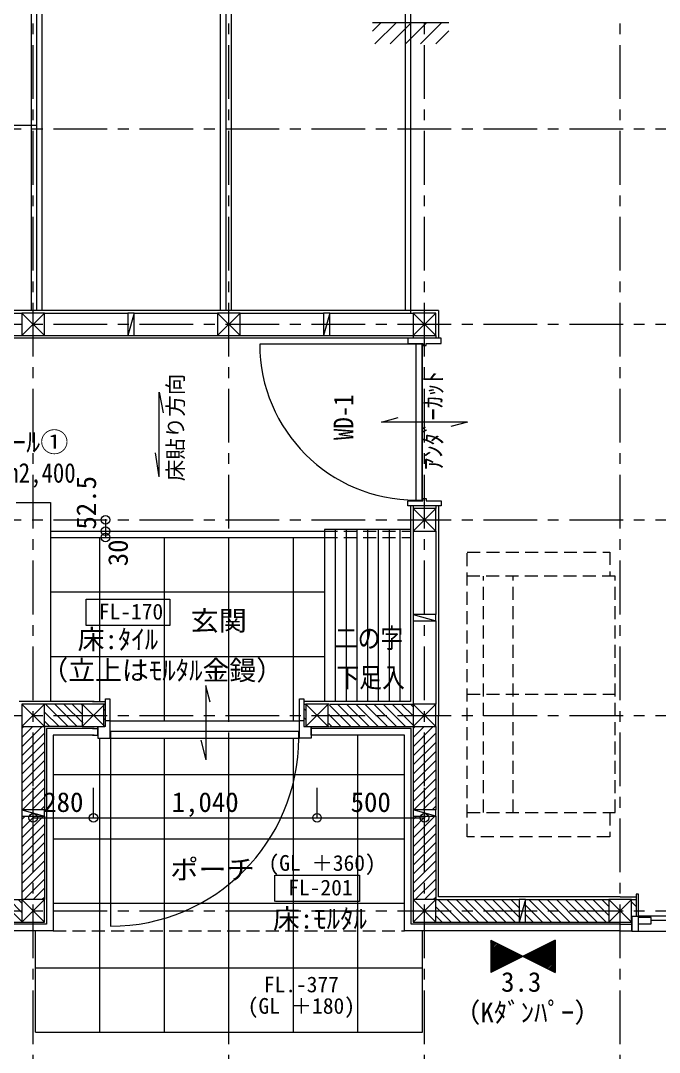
# Model space of a CAD drawing. Units: millimetres at full size, sheet at 1:50. Extents: x -16792 to 54909, y -26252 to 25759.
# Drawn here: x -3395 to -424, y -4390 to 412 of the extents above; entities that cross this region are included whole.
import ezdxf
from ezdxf.enums import TextEntityAlignment as Align

# ---------------------------------------------------------------- set-up
doc = ezdxf.new("R2010")
doc.units = ezdxf.units.MM
doc.header["$LTSCALE"] = 50
doc.header["$PDMODE"] = 32
doc.header["$PDSIZE"] = 40
doc.linetypes.add('CHAIN1', pattern=[8, 5, -1, 1, -1])
doc.linetypes.add('DASHED1', pattern=[1.8, 1.2, -0.6])
for name, color, linetype, lineweight in [('3-1_通り芯・通り番号', 7, 'Continuous', 13), ('3-2_柱(黄)', 4, 'Continuous', 5), ('3-3_仕上線(黄)', 3, 'Continuous', 20), ('3-4_下地・間柱(水色)', 4, 'Continuous', 5), ('3-5_サッシ・室内建具', 7, 'Continuous', 13), ('3-6_住宅設備・造作', 4, 'Continuous', 5), ('3-7_家具点線', 4, 'DASHED1', 5), ('3-8_ハッチング', 1, 'Continuous', 9), ('3-A_文字', 7, 'Continuous', 13), ('3-F_寸法・方位', 7, 'Continuous', 13), ('C-0', 6, 'Continuous', 13)]:
    doc.layers.add(name, color=color, linetype=linetype, lineweight=lineweight)
doc.layers.add('C-A', color=6, linetype='Continuous')
doc.styles.add('ＭＳ ゴシック', font='')
doc.styles.get('ＭＳ ゴシック').set_extended_font_data('MS Gothic')

msp = doc.modelspace()

# ---------------------------------------------------------------- linework, layer by layer
at = {"layer": '3-1_通り芯・通り番号', "color": 1, "linetype": 'CHAIN1', "lineweight": 9}
for p, q in [((-3336.26, -5551.2), (-3336.26, 6242.32)), ((-2426.26, -5551.2), (-2426.26, 6242.32)), ((-1516.26, -5551.2), (-1516.26, 6242.32)), ((-606.26, -5551.2), (-606.26, 6242.32)), ((-7242.18, -91.2), (4082.32, -91.2)), ((-7242.18, -1001.2), (4082.32, -1001.2)), ((-7242.18, -1911.2), (4082.32, -1911.2)), ((-7242.18, -2821.2), (4082.32, -2821.2)), ((-7242.18, -3731.2), (4082.32, -3731.2))]:
    msp.add_line(p, q, dxfattribs=at)
at = {"layer": '3-2_柱(黄)'}
for p, q in [((-3283.76, -1053.7), (-3388.76, -948.7)), ((-3388.76, -1053.7), (-3283.76, -948.7)), ((-2373.76, -1053.7), (-2478.76, -948.7)), ((-2478.76, -1053.7), (-2373.76, -948.7)), ((-1568.76, -948.7), (-1463.76, -1053.7)), ((-1463.76, -948.7), (-1568.76, -1053.7)), ((-1463.76, -1858.7), (-1568.76, -1963.7)), ((-1463.76, -1963.7), (-1568.76, -1858.7)), ((-3388.76, -2768.7), (-3283.76, -2873.7)), ((-3283.76, -2768.7), (-3388.76, -2873.7)), ((-3108.76, -2768.7), (-3003.76, -2873.7)), ((-3003.76, -2768.7), (-3108.76, -2873.7)), ((-2068.76, -2768.7), (-1963.76, -2873.7)), ((-1963.76, -2768.7), (-2068.76, -2873.7)), ((-1568.76, -2768.7), (-1463.76, -2873.7)), ((-1463.76, -2768.7), (-1568.76, -2873.7)), ((-3388.76, -3678.7), (-3283.76, -3783.7)), ((-3283.76, -3678.7), (-3388.76, -3783.7)), ((-1568.76, -3678.7), (-1463.76, -3783.7)), ((-1463.76, -3678.7), (-1568.76, -3783.7)), ((-553.76, -3783.7), (-658.76, -3678.7)), ((-658.76, -3783.7), (-553.76, -3678.7))]:
    msp.add_line(p, q, dxfattribs=at)
at = {"layer": '3-2_柱(黄)', "color": 3, "lineweight": 20}
for p, q in [((-3003.76, -2768.7), (-3108.76, -2768.7)), ((-3007.76, -2873.7), (-3007.76, -2768.7)), ((-2068.76, -2768.7), (-2068.76, -2873.7))]:
    msp.add_line(p, q, dxfattribs=at)
for points in [[(-3283.76, -1053.7), (-3283.76, -948.7), (-3388.76, -948.7), (-3388.76, -1053.7)], [(-2373.76, -1053.7), (-2373.76, -948.7), (-2478.76, -948.7), (-2478.76, -1053.7)], [(-1568.76, -948.7), (-1568.76, -1053.7), (-1463.76, -1053.7), (-1463.76, -948.7)], [(-1463.76, -1858.7), (-1568.76, -1858.7), (-1568.76, -1963.7), (-1463.76, -1963.7)], [(-3388.76, -2768.7), (-3388.76, -2873.7), (-3283.76, -2873.7), (-3283.76, -2768.7)], [(-1568.76, -2768.7), (-1568.76, -2873.7), (-1463.76, -2873.7), (-1463.76, -2768.7)], [(-3388.76, -3678.7), (-3388.76, -3783.7), (-3283.76, -3783.7), (-3283.76, -3678.7)], [(-1568.76, -3678.7), (-1568.76, -3783.7), (-1463.76, -3783.7), (-1463.76, -3678.7)], [(-553.76, -3783.7), (-553.76, -3678.7), (-658.76, -3678.7), (-658.76, -3783.7)]]:
    msp.add_lwpolyline(points, close=True, dxfattribs=at)
for points in [[(-3108.76, -2768.7), (-3108.76, -2873.7), (-3003.76, -2873.7)], [(-2068.76, -2873.7), (-1963.76, -2873.7), (-1963.76, -2768.7), (-2068.76, -2768.7)]]:
    msp.add_lwpolyline(points, dxfattribs=at)
at = {"layer": '3-3_仕上線(黄)'}
for p, q in [((-3336.26, -936.2), (-4181.26, -936.2)), ((-2426.26, -936.2), (-3336.26, -936.2)), ((-1451.26, -936.2), (-2426.26, -936.2)), ((-1451.26, -936.2), (-1451.26, -1066.2)), ((-3336.26, -1066.2), (-4246.26, -1066.2)), ((-2426.26, -1066.2), (-3336.26, -1066.2)), ((-1593.26, -1066.2), (-2426.26, -1066.2)), ((-1581.26, -1846.2), (-1581.26, -1911.2)), ((-1451.26, -1846.2), (-1451.26, -1911.2)), ((-1581.26, -1911.2), (-1581.26, -2756.2)), ((-1451.26, -1911.2), (-1451.26, -2821.2)), ((-3052.26, -2756.2), (-3401.26, -2756.2)), ((-3060.26, -2756.2), (-3000.26, -2756.2)), ((-2980.26, -2756.2), (-2980.16, -2756.2)), ((-2098.36, -2756.2), (-2098.26, -2756.2)), ((-1581.26, -2756.2), (-2078.26, -2756.2)), ((-1451.26, -3666.2), (-1451.26, -2821.2)), ((-3052.26, -2913.7), (-3243.76, -2913.7)), ((-3243.76, -2913.7), (-3243.76, -3823.7)), ((-3060.26, -2913.7), (-3035.26, -2913.7)), ((-1608.76, -2913.7), (-2043.26, -2913.7)), ((-1608.76, -3823.7), (-1608.76, -2913.7)), ((-606.26, -3666.2), (-1451.26, -3666.2)), ((-606.26, -3666.2), (-531.26, -3666.2)), ((-3243.76, -3823.7), (-4246.26, -3823.7)), ((-606.26, -3823.7), (-1608.76, -3823.7)), ((-606.26, -3823.7), (-551.26, -3823.7))]:
    msp.add_line(p, q, dxfattribs=at)
at = {"layer": '3-3_仕上線(黄)', "color": 7, "lineweight": 13}
for p, q in [((-3256.26, -1963.7), (-1981.26, -1963.7)), ((-3256.26, -1993.7), (-1981.26, -1993.7))]:
    msp.add_line(p, q, dxfattribs=at)
at = {"layer": '3-3_仕上線(黄)', "color": 2, "linetype": 'DASHED1', "lineweight": 5}
for p, q in [((-1981.26, -1963.7), (-1581.26, -1963.7)), ((-1981.26, -1993.7), (-1581.26, -1993.7))]:
    msp.add_line(p, q, dxfattribs=at)
at = {"layer": '3-3_仕上線(黄)', "color": 7, "lineweight": 13}
msp.add_lwpolyline([(-1581.26, -1956.2), (-1981.26, -1956.2), (-1981.26, -2756.2)], dxfattribs=at)
at = {"layer": '3-4_下地・間柱(水色)', "color": 1, "lineweight": 9}
for p, q in [((-3346.26, 1663.8), (-3346.26, -936.2)), ((-3296.26, 803.8), (-3296.26, -936.2)), ((-2466.26, 803.8), (-2466.26, -936.2)), ((-2416.26, 803.8), (-2416.26, -936.2)), ((-1606.26, 803.8), (-1606.26, -936.2))]:
    msp.add_line(p, q, dxfattribs=at)
at = {"layer": '3-4_下地・間柱(水色)'}
for p, q in [((-3321.26, 1663.8), (-3321.26, -936.2)), ((-1581.26, 1246.3), (-1581.26, -948.7)), ((-2441.26, 803.8), (-2441.26, -936.2)), ((-3321.26, -76.2), (-4181.26, -76.2)), ((-3776.26, -948.7), (-3388.76, -948.7)), ((-3283.76, -948.7), (-2896.26, -948.7)), ((-2866.26, -948.7), (-2896.26, -1053.7)), ((-2896.26, -948.7), (-2896.26, -1053.7)), ((-2866.26, -948.7), (-2896.26, -948.7)), ((-2866.26, -948.7), (-2478.76, -948.7)), ((-2866.26, -1053.7), (-2866.26, -948.7)), ((-2373.76, -948.7), (-1986.26, -948.7)), ((-1956.26, -948.7), (-1986.26, -1053.7)), ((-1986.26, -948.7), (-1986.26, -1053.7)), ((-1956.26, -948.7), (-1986.26, -948.7)), ((-1956.26, -1053.7), (-1956.26, -948.7)), ((-1956.26, -948.7), (-1568.76, -948.7)), ((-3776.26, -1053.7), (-3388.76, -1053.7)), ((-3283.76, -1053.7), (-2896.26, -1053.7)), ((-2896.26, -1053.7), (-2866.26, -1053.7)), ((-2866.26, -1053.7), (-2478.76, -1053.7)), ((-2373.76, -1053.7), (-1986.26, -1053.7)), ((-1986.26, -1053.7), (-1956.26, -1053.7)), ((-1956.26, -1053.7), (-1568.76, -1053.7)), ((-1568.76, -1053.7), (-1568.76, -1066.2)), ((-1463.76, -1053.7), (-1463.76, -1066.2)), ((-1568.76, -1846.2), (-1568.76, -1858.7)), ((-1463.76, -1846.2), (-1463.76, -1858.7)), ((-1568.76, -1963.7), (-1568.76, -2351.2)), ((-1463.76, -1963.7), (-1463.76, -2351.2)), ((-1568.76, -2351.2), (-1463.76, -2381.2)), ((-1568.76, -2351.2), (-1568.76, -2381.2)), ((-1463.76, -2351.2), (-1568.76, -2351.2)), ((-1463.76, -2381.2), (-1463.76, -2351.2)), ((-1568.76, -2381.2), (-1463.76, -2381.2)), ((-1568.76, -2381.2), (-1568.76, -2768.7)), ((-1463.76, -2381.2), (-1463.76, -2768.7)), ((-3104.76, -2768.7), (-3283.76, -2768.7)), ((-3007.76, -2768.7), (-3000.26, -2768.7)), ((-2980.26, -2768.7), (-2980.16, -2768.7)), ((-2098.36, -2768.7), (-2098.26, -2768.7)), ((-2078.26, -2768.7), (-2072.76, -2768.7)), ((-1961.76, -2768.7), (-1963.76, -2768.7)), ((-1957.76, -2768.7), (-1568.76, -2768.7)), ((-3388.76, -2873.7), (-3388.76, -3261.2)), ((-3283.76, -2873.7), (-3283.76, -3261.2)), ((-3104.76, -2873.7), (-3283.76, -2873.7)), ((-1963.76, -2873.7), (-1961.76, -2873.7)), ((-1957.76, -2873.7), (-1568.76, -2873.7)), ((-1568.76, -2873.7), (-1568.76, -3261.2)), ((-1463.76, -2873.7), (-1463.76, -3261.2)), ((-3274.76, -2882.7), (-3274.76, -3792.7)), ((-3052.26, -2882.7), (-3274.76, -2882.7)), ((-3060.26, -2882.7), (-3035.26, -2882.7)), ((-1577.76, -2882.7), (-2043.26, -2882.7)), ((-1577.76, -3792.7), (-1577.76, -2882.7)), ((-3388.76, -3261.2), (-3283.76, -3291.2)), ((-3388.76, -3261.2), (-3388.76, -3291.2)), ((-3283.76, -3261.2), (-3388.76, -3261.2)), ((-3283.76, -3291.2), (-3283.76, -3261.2)), ((-1463.76, -3291.2), (-1568.76, -3261.2)), ((-1568.76, -3261.2), (-1568.76, -3291.2)), ((-1463.76, -3261.2), (-1568.76, -3261.2)), ((-1463.76, -3291.2), (-1463.76, -3261.2)), ((-3388.76, -3291.2), (-3283.76, -3291.2)), ((-3388.76, -3291.2), (-3388.76, -3678.7)), ((-3283.76, -3291.2), (-3283.76, -3678.7)), ((-1568.76, -3291.2), (-1463.76, -3291.2)), ((-1568.76, -3291.2), (-1568.76, -3678.7)), ((-1463.76, -3291.2), (-1463.76, -3678.7)), ((-3776.26, -3678.7), (-3388.76, -3678.7)), ((-1463.76, -3678.7), (-1076.26, -3678.7)), ((-1046.26, -3678.7), (-1076.26, -3783.7)), ((-1076.26, -3678.7), (-1076.26, -3783.7)), ((-1046.26, -3678.7), (-1076.26, -3678.7)), ((-1046.26, -3678.7), (-658.76, -3678.7)), ((-1046.26, -3783.7), (-1046.26, -3678.7)), ((-553.76, -3678.7), (-531.26, -3678.7)), ((-3274.76, -3792.7), (-4246.26, -3792.7)), ((-3776.26, -3783.7), (-3388.76, -3783.7)), ((-606.26, -3792.7), (-1577.76, -3792.7)), ((-1463.76, -3783.7), (-1076.26, -3783.7)), ((-1076.26, -3783.7), (-1046.26, -3783.7)), ((-1046.26, -3783.7), (-658.76, -3783.7)), ((-606.26, -3792.7), (-551.26, -3792.7)), ((-553.76, -3783.7), (-551.26, -3783.7))]:
    msp.add_line(p, q, dxfattribs=at)
at = {"layer": '3-4_下地・間柱(水色)', "linetype": 'DASHED1'}
msp.add_line((-3243.76, -3823.7), (-1608.76, -3823.7), dxfattribs=at)
at = {"layer": '3-5_サッシ・室内建具'}
for p, q in [((-1556.76, -1093.2), (-2282.76, -1093.2)), ((-1593.26, -1090.2), (-1523.76, -1090.2)), ((-1526.76, -1093.2), (-1526.76, -1819.2)), ((-1523.76, -1090.2), (-1523.76, -1100.2)), ((-1508.76, -1090.2), (-1439.26, -1090.2)), ((-1439.26, -1090.2), (-1439.26, -1066.2)), ((-1316.26, -1456.2), (-1393.53, -1476.9)), ((-1593.26, -1846.2), (-1593.26, -1822.2)), ((-1593.26, -1822.2), (-1523.76, -1822.2)), ((-1508.76, -1812.2), (-1508.76, -1822.2)), ((-1508.76, -1822.2), (-1439.26, -1822.2)), ((-1439.26, -1822.2), (-1439.26, -1846.2)), ((-1439.26, -1846.2), (-1593.26, -1846.2)), ((-2535.26, -2681.7), (-2514.55, -2758.97)), ((-2531.26, -3028.28), (-2531.26, -2681.7)), ((-2980.26, -2744.2), (-2980.26, -2926.7)), ((-2098.26, -2744.2), (-2078.26, -2744.2)), ((-2098.26, -2926.7), (-2098.26, -2744.2)), ((-2078.26, -2744.2), (-2078.26, -2873.7)), ((-3035.26, -2913.7), (-3035.26, -2873.7)), ((-3000.26, -2873.7), (-3007.76, -2873.7)), ((-2980.26, -2846.7), (-3000.26, -2846.7)), ((-2980.26, -2846.7), (-2098.26, -2846.7)), ((-2078.26, -2846.7), (-2098.26, -2846.7)), ((-2078.26, -2873.7), (-2068.76, -2873.7)), ((-2043.26, -2913.7), (-2043.26, -2873.7)), ((-2043.26, -2873.7), (-2043.26, -2926.7)), ((-2980.26, -2926.7), (-2098.26, -2926.7)), ((-2977.26, -2926.7), (-2101.26, -2926.7)), ((-2977.26, -2926.7), (-2977.26, -3802.7)), ((-2043.26, -2926.7), (-2098.26, -2926.7)), ((-2531.26, -3028.28), (-2555.96, -2936.07)), ((-521.26, -3654.2), (-531.26, -3654.2)), ((-531.26, -3654.2), (-531.26, -3756.7)), ((-521.26, -3826.7), (-521.26, -3654.2)), ((-521.26, -3756.7), (-521.26, -3666.2)), ((-551.26, -3756.7), (-521.26, -3756.7)), ((-551.26, -3823.7), (-551.26, -3756.7)), ((-551.26, -3756.7), (-521.26, -3756.7)), ((-551.26, -3756.7), (-551.26, -3826.7)), ((1128.74, -3756.7), (-521.26, -3756.7)), ((-461.26, -3761.7), (-521.26, -3761.7)), ((-521.26, -3791.7), (-461.26, -3791.7)), ((-461.26, -3791.7), (-461.26, -3761.7)), ((273.74, -3776.7), (-461.26, -3776.7)), ((-551.26, -3823.7), (-551.26, -3814.7)), ((-521.26, -3826.7), (-551.26, -3826.7)), ((1128.74, -3826.7), (-521.26, -3826.7))]:
    msp.add_line(p, q, dxfattribs=at)
for points in [[(-1439.26, -1066.2), (-1593.26, -1066.2), (-1593.26, -1090.2)], [(-1523.76, -1100.2), (-1508.76, -1100.2), (-1508.76, -1090.2)], [(-1316.26, -1456.2), (-1716.26, -1456.2), (-1638.98, -1435.49)], [(-1523.76, -1822.2), (-1523.76, -1812.2), (-1508.76, -1812.2)], [(-3000.26, -2873.7), (-3000.26, -2744.2), (-2980.26, -2744.2)], [(-3035.26, -2873.7), (-3035.26, -2926.7), (-2980.26, -2926.7)], [(-2101.26, -2926.7), (-2101.26, -2896.7), (-2977.26, -2896.7), (-2977.26, -2926.7)]]:
    msp.add_lwpolyline(points, dxfattribs=at)
msp.add_lwpolyline([(-1526.76, -1093.2), (-1556.76, -1093.2), (-1556.76, -1819.2), (-1526.76, -1819.2)], close=True, dxfattribs=at)
for centre, radius, start, end in [((-1556.76, -1093.2), 726, 180, 270), ((-2977.26, -2926.7), 876, 270, 0)]:
    msp.add_arc(centre, radius, start, end, dxfattribs=at)
at = {"layer": '3-6_住宅設備・造作'}
for p, q in [((-1931.26, -1956.2), (-1931.26, -2756.2)), ((-1881.26, -1956.2), (-1881.26, -2756.2)), ((-1831.26, -1956.2), (-1831.26, -2756.2)), ((-1781.26, -1956.2), (-1781.26, -2756.2)), ((-1731.26, -1956.2), (-1731.26, -2756.2)), ((-1681.26, -1956.2), (-1681.26, -2756.2)), ((-1631.26, -1956.2), (-1631.26, -2756.2)), ((-3026.26, -2756.2), (-3026.26, -1993.7)), ((-2726.26, -2846.7), (-2726.26, -1993.7)), ((-2426.26, -2846.7), (-2426.26, -1993.7)), ((-2126.26, -2846.7), (-2126.26, -1993.7)), ((-3256.26, -2246.7), (-1981.26, -2246.7)), ((-3256.26, -2546.7), (-1981.26, -2546.7)), ((-3026.26, -4296.2), (-3026.26, -2926.7)), ((-2726.26, -4296.2), (-2726.26, -2926.7)), ((-2426.26, -4296.2), (-2426.26, -2926.7)), ((-2126.26, -4296.2), (-2126.26, -2926.7)), ((-1826.26, -4296.2), (-1826.26, -2913.7)), ((-3243.76, -3096.2), (-1608.76, -3096.2)), ((-3243.76, -3396.2), (-1608.76, -3396.2)), ((-3243.76, -3696.2), (-1608.76, -3696.2))]:
    msp.add_line(p, q, dxfattribs=at)
at = {"layer": '3-6_住宅設備・造作', "color": 7, "lineweight": 13}
for p, q in [((-3326.26, -4296.2), (-3326.26, -3823.7)), ((-1526.26, -4296.2), (-1526.26, -3823.7)), ((-3326.26, -3996.2), (-1526.26, -3996.2)), ((-3326.26, -4296.2), (-1526.26, -4296.2))]:
    msp.add_line(p, q, dxfattribs=at)
at = {"layer": '3-7_家具点線'}
for p, q in [((-1317.22, -3386.4), (-1317.22, -2061.4)), ((-1317.22, -2061.4), (-654.22, -2061.4)), ((-654.22, -2061.4), (-654.22, -2173.4)), ((-629.22, -2173.4), (-1317.22, -2173.4)), ((-1242.22, -3273.4), (-1242.22, -2173.4)), ((-1104.22, -3273.4), (-1104.22, -2173.4)), ((-629.22, -3273.4), (-629.22, -2173.4)), ((-1317.22, -2723.4), (-629.22, -2723.4)), ((-1317.22, -3273.4), (-629.22, -3273.4)), ((-654.22, -3273.4), (-654.22, -3386.4)), ((-654.22, -3386.4), (-1317.22, -3386.4))]:
    msp.add_line(p, q, dxfattribs=at)
at = {"layer": '3-8_ハッチング'}
for p, q in [((-3104.76, -2768.7), (-3283.76, -2768.7)), ((-3173.82, -2873.7), (-3278.82, -2768.7)), ((-3131.4, -2873.7), (-3236.4, -2768.7)), ((-3104.76, -2857.91), (-3193.97, -2768.7)), ((-3108.76, -2815.48), (-3155.54, -2768.7)), ((-3108.76, -2773.06), (-3113.12, -2768.7)), ((-3007.76, -2768.7), (-3000.26, -2768.7)), ((-2980.26, -2768.7), (-2980.16, -2768.7)), ((-2980.16, -2778.38), (-2980.26, -2778.28)), ((-2098.36, -2768.7), (-2098.26, -2768.7)), ((-2098.36, -2769.22), (-2098.26, -2769.32)), ((-2078.26, -2768.7), (-2068.76, -2768.7)), ((-1957.76, -2768.7), (-1568.76, -2768.7)), ((-1858.6, -2873.7), (-1957.76, -2774.54)), ((-1816.18, -2873.7), (-1921.18, -2768.7)), ((-1773.75, -2873.7), (-1878.75, -2768.7)), ((-1731.32, -2873.7), (-1836.32, -2768.7)), ((-1688.9, -2873.7), (-1793.9, -2768.7)), ((-1646.47, -2873.7), (-1751.47, -2768.7)), ((-1604.04, -2873.7), (-1709.04, -2768.7)), ((-1568.76, -2866.56), (-1666.62, -2768.7)), ((-1568.76, -2824.13), (-1624.19, -2768.7)), ((-1568.76, -2781.71), (-1581.77, -2768.7)), ((-3216.25, -2873.7), (-3283.76, -2806.19)), ((-3007.76, -2793.2), (-3000.26, -2800.7)), ((-2980.26, -2820.7), (-2980.16, -2820.8)), ((-2098.36, -2811.65), (-2098.26, -2811.75)), ((-2078.26, -2789.32), (-2068.76, -2798.82)), ((-2078.26, -2831.75), (-2068.76, -2841.25)), ((-1961.76, -2816.97), (-1905.03, -2873.7)), ((-3388.76, -2873.7), (-3388.76, -3261.2)), ((-3295.23, -2873.7), (-3388.76, -2967.22)), ((-3337.66, -2873.7), (-3388.76, -2924.8)), ((-3380.09, -2873.7), (-3388.76, -2882.37)), ((-3258.67, -2873.7), (-3283.76, -2848.61)), ((-3000.26, -2843.13), (-3007.76, -2835.63)), ((-1961.76, -2859.4), (-1947.46, -2873.7)), ((-1568.76, -2882.37), (-1560.09, -2873.7)), ((-1568.76, -2924.8), (-1517.66, -2873.7)), ((-1568.76, -2967.22), (-1475.24, -2873.7)), ((-1463.76, -2873.7), (-1463.76, -3261.2)), ((-3283.76, -2904.65), (-3388.76, -3009.65)), ((-1568.76, -3009.65), (-1463.76, -2904.65)), ((-3283.76, -2947.08), (-3388.76, -3052.08)), ((-1568.76, -3052.07), (-1463.76, -2947.07)), ((-3283.76, -2989.5), (-3388.76, -3094.5)), ((-1568.76, -3094.5), (-1463.76, -2989.5)), ((-3283.76, -3031.93), (-3388.76, -3136.93)), ((-1568.76, -3136.93), (-1463.76, -3031.93)), ((-3283.76, -3074.35), (-3388.76, -3179.35)), ((-3283.76, -3116.78), (-3388.76, -3221.78)), ((-1568.76, -3179.35), (-1463.76, -3074.35)), ((-1568.76, -3221.78), (-1463.76, -3116.78)), ((-3283.76, -3159.21), (-3385.75, -3261.2)), ((-1565.75, -3261.2), (-1463.76, -3159.21)), ((-3283.76, -3201.63), (-3343.32, -3261.2)), ((-1463.76, -3201.63), (-1523.32, -3261.2)), ((-3283.76, -3244.06), (-3300.9, -3261.2)), ((-1463.76, -3244.06), (-1480.9, -3261.2)), ((-3388.76, -3291.2), (-3388.76, -3678.7)), ((-3288.47, -3291.2), (-3388.76, -3391.49)), ((-3330.9, -3291.2), (-3388.76, -3349.06)), ((-3373.32, -3291.2), (-3388.76, -3306.63)), ((-1553.32, -3291.2), (-1568.76, -3306.63)), ((-1510.9, -3291.2), (-1568.76, -3349.06)), ((-1568.76, -3391.49), (-1468.47, -3291.2)), ((-1463.76, -3291.2), (-1463.76, -3678.7)), ((-3283.76, -3328.91), (-3388.76, -3433.91)), ((-1568.76, -3433.91), (-1463.76, -3328.91)), ((-3283.76, -3371.34), (-3388.76, -3476.34)), ((-1568.76, -3476.34), (-1463.76, -3371.34)), ((-3283.76, -3413.77), (-3388.76, -3518.77)), ((-3283.76, -3456.19), (-3388.76, -3561.19)), ((-1568.76, -3518.76), (-1463.76, -3413.76)), ((-1568.76, -3561.19), (-1463.76, -3456.19)), ((-3283.76, -3498.62), (-3388.76, -3603.62)), ((-1568.76, -3603.62), (-1463.76, -3498.62)), ((-3283.76, -3541.04), (-3388.76, -3646.04)), ((-1568.76, -3646.04), (-1463.76, -3541.04)), ((-3283.76, -3583.47), (-3378.99, -3678.7)), ((-1558.99, -3678.7), (-1463.76, -3583.47)), ((-3283.76, -3625.9), (-3336.56, -3678.7)), ((-1463.76, -3625.9), (-1516.56, -3678.7)), ((-3776.26, -3678.7), (-3388.76, -3678.7)), ((-3388.76, -3780.89), (-3490.95, -3678.7)), ((-3388.76, -3738.47), (-3448.53, -3678.7)), ((-3388.76, -3696.04), (-3406.1, -3678.7)), ((-3283.76, -3668.32), (-3294.13, -3678.7)), ((-1463.76, -3668.32), (-1474.13, -3678.7)), ((-1463.76, -3678.7), (-1076.26, -3678.7)), ((-1349.49, -3783.7), (-1454.49, -3678.7)), ((-1307.06, -3783.7), (-1412.06, -3678.7)), ((-1264.63, -3783.7), (-1369.63, -3678.7)), ((-1222.21, -3783.7), (-1327.21, -3678.7)), ((-1179.78, -3783.7), (-1284.78, -3678.7)), ((-1137.35, -3783.7), (-1242.35, -3678.7)), ((-1094.93, -3783.7), (-1199.93, -3678.7)), ((-1076.26, -3759.94), (-1157.5, -3678.7)), ((-1115.07, -3678.7), (-1076.26, -3717.51)), ((-1046.26, -3678.7), (-658.76, -3678.7)), ((-925.22, -3783.7), (-1030.22, -3678.7)), ((-882.8, -3783.7), (-987.8, -3678.7)), ((-840.37, -3783.7), (-945.37, -3678.7)), ((-797.94, -3783.7), (-902.94, -3678.7)), ((-755.52, -3783.7), (-860.52, -3678.7)), ((-713.09, -3783.7), (-818.09, -3678.7)), ((-670.66, -3783.7), (-775.66, -3678.7)), ((-658.76, -3753.18), (-733.24, -3678.7)), ((-658.76, -3710.75), (-690.81, -3678.7)), ((-553.76, -3678.7), (-531.26, -3678.7)), ((-531.26, -3710.97), (-553.76, -3688.47)), ((-1391.91, -3783.7), (-1463.76, -3711.85)), ((-967.65, -3783.7), (-1046.26, -3705.09)), ((-551.26, -3733.4), (-553.76, -3730.9)), ((-1434.34, -3783.7), (-1463.76, -3754.28)), ((-1046.26, -3747.51), (-1010.07, -3783.7)), ((-551.26, -3775.82), (-553.76, -3773.32))]:
    msp.add_line(p, q, dxfattribs=at)
at = {"layer": '3-A_文字'}
for p, q in [((-1758.15, 403.35), (-1403.42, 403.35)), ((-2750.73, -1710.54), (-2750.73, -1316.29)), ((-2750.73, -1316.29), (-2732.51, -1413.28)), ((-2750.73, -1710.54), (-2768.14, -1599.84))]:
    msp.add_line(p, q, dxfattribs=at)
at = {"layer": '3-A_文字', "color": 4, "lineweight": 5}
for p, q in [((-1758.15, 363.17), (-1717.97, 403.35)), ((-1746.58, 304.03), (-1647.26, 403.35)), ((-1675.87, 304.03), (-1576.55, 403.35)), ((-1605.16, 304.03), (-1505.84, 403.35)), ((-1534.45, 304.03), (-1435.13, 403.35)), ((-1463.74, 304.03), (-1403.42, 364.35))]:
    msp.add_line(p, q, dxfattribs=at)
at = {"layer": '3-F_寸法・方位'}
for p, q in [((-2999.79, -1911.2), (-2999.79, -1963.7)), ((-2999.79, -1963.7), (-2999.79, -1993.7)), ((-3336.26, -3298.34), (-3336.26, -3159.25)), ((-3056.26, -3298.34), (-3056.26, -3159.25)), ((-2016.26, -3298.34), (-2016.26, -3159.25)), ((-1516.26, -3298.34), (-1516.26, -3159.25)), ((-3336.26, -3298.34), (-3056.26, -3298.34)), ((-3056.26, -3298.34), (-2016.26, -3298.34)), ((-2016.26, -3298.34), (-1516.26, -3298.34))]:
    msp.add_line(p, q, dxfattribs=at)
at = {"layer": '3-F_寸法・方位', "color": 2, "lineweight": 5}
for p, q in [((-3090, -2280.8), (-2700.39, -2280.8)), ((-3090, -2402.55), (-3090, -2280.8)), ((-2700.39, -2280.8), (-2700.39, -2402.55)), ((-2700.39, -2402.55), (-3090, -2402.55)), ((-2212.77, -3687.07), (-2212.77, -3565.32))]:
    msp.add_line(p, q, dxfattribs=at)
at = {"layer": '3-F_寸法・方位'}
msp.add_lwpolyline([(-3416.26, -1831.2), (-3256.26, -1831.2), (-3256.26, -2756.2)], dxfattribs=at)
at = {"layer": '3-F_寸法・方位', "color": 2, "lineweight": 5}
msp.add_lwpolyline([(-2208.77, -3565.32), (-1819.16, -3565.32), (-1819.16, -3687.07), (-2208.77, -3687.07)], dxfattribs=at)
at = {"layer": '3-F_寸法・方位'}
for p in [(-2999.79, -1911.2), (-2999.79, -1963.7), (-2999.79, -1993.7), (-3336.26, -3298.34), (-3056.26, -3298.34), (-2016.26, -3298.34), (-1516.26, -3298.34)]:
    msp.add_point(p, dxfattribs=at)
at = {"layer": 'C-0'}
for p, q in [((-1208.2, -3867.92), (-908.2, -4017.92)), ((-1208.2, -3867.92), (-1208.2, -4017.92)), ((-908.2, -3867.92), (-1208.2, -4017.92)), ((-1208.2, -3873.99), (-1204.15, -3869.95)), ((-1208.2, -3881.06), (-1199.44, -3872.3)), ((-1208.2, -3888.14), (-1194.73, -3874.66)), ((-1208.2, -3895.21), (-1190.01, -3877.02)), ((-1208.2, -3902.28), (-1185.3, -3879.37)), ((-1208.2, -3909.35), (-1180.58, -3881.73)), ((-1208.2, -3916.42), (-1175.87, -3884.09)), ((-1208.2, -3923.49), (-1171.16, -3886.45)), ((-1208.2, -3930.56), (-1166.44, -3888.8)), ((-1020.31, -3961.87), (-944.51, -3886.08)), ((-1015.59, -3964.23), (-930.37, -3879.01)), ((-1010.88, -3966.58), (-916.23, -3871.94)), ((-1006.16, -3968.94), (-908.2, -3870.98)), ((-1001.45, -3971.3), (-908.2, -3878.05)), ((-996.74, -3973.65), (-908.2, -3885.12)), ((-908.2, -3867.92), (-908.2, -4017.92)), ((-1208.2, -3937.63), (-1161.73, -3891.16)), ((-1208.2, -3944.7), (-1157.01, -3893.52)), ((-1208.2, -3951.78), (-1152.3, -3895.87)), ((-1208.2, -3958.85), (-1147.58, -3898.23)), ((-1208.2, -3965.92), (-1142.87, -3900.59)), ((-1208.2, -3972.99), (-1138.16, -3902.94)), ((-1208.2, -3980.06), (-1133.44, -3905.3)), ((-1208.2, -3987.13), (-1128.73, -3907.66)), ((-1208.2, -3994.2), (-1124.01, -3910.02)), ((-1208.2, -4001.27), (-1119.3, -3912.37)), ((-1208.2, -4008.34), (-1114.59, -3914.73)), ((-1208.2, -4015.42), (-1109.87, -3917.09)), ((-1199.07, -4013.36), (-1105.16, -3919.44)), ((-1184.93, -4006.29), (-1100.44, -3921.8)), ((-1170.79, -3999.22), (-1095.73, -3924.16)), ((-1156.65, -3992.14), (-1091.02, -3926.51)), ((-1142.5, -3985.07), (-1086.3, -3928.87)), ((-1128.36, -3978), (-1081.59, -3931.23)), ((-1114.22, -3970.93), (-1076.87, -3933.59)), ((-1100.08, -3963.86), (-1072.16, -3935.94)), ((-1053.3, -3945.37), (-1043.51, -3935.58)), ((-1048.59, -3947.73), (-1029.37, -3928.51)), ((-1043.88, -3950.08), (-1015.23, -3921.43)), ((-1039.16, -3952.44), (-1001.08, -3914.36)), ((-1034.45, -3954.8), (-986.94, -3907.29)), ((-1029.73, -3957.16), (-972.8, -3900.22)), ((-1025.02, -3959.51), (-958.66, -3893.15)), ((-992.02, -3976.01), (-908.2, -3892.19)), ((-987.31, -3978.37), (-908.2, -3899.26)), ((-982.59, -3980.73), (-908.2, -3906.33)), ((-977.88, -3983.08), (-908.2, -3913.41)), ((-973.17, -3985.44), (-908.2, -3920.48)), ((-968.45, -3987.8), (-908.2, -3927.55)), ((-963.74, -3990.15), (-908.2, -3934.62)), ((-1085.94, -3956.79), (-1067.45, -3938.3)), ((-1071.79, -3949.72), (-1062.73, -3940.66)), ((-1058.02, -3943.01), (-1057.65, -3942.65)), ((-959.02, -3992.51), (-908.2, -3941.69)), ((-954.31, -3994.87), (-908.2, -3948.76)), ((-949.59, -3997.23), (-908.2, -3955.83)), ((-944.88, -3999.58), (-908.2, -3962.9)), ((-940.17, -4001.94), (-908.2, -3969.97)), ((-935.45, -4004.3), (-908.2, -3977.04)), ((-930.74, -4006.65), (-908.2, -3984.12)), ((-926.02, -4009.01), (-908.2, -3991.19)), ((-921.31, -4011.37), (-908.2, -3998.26)), ((-916.6, -4013.72), (-908.2, -4005.33)), ((-911.88, -4016.08), (-908.2, -4012.4))]:
    msp.add_line(p, q, dxfattribs=at)

# ---------------------------------------------------------------- texts
at = {"layer": '3-6_住宅設備・造作', "color": 7, "style": 'ＭＳ ゴシック'}
for s, p in [('(GL ＋360)', (-2242.16, -3566.9)), ('FL.-377', (-2263.65, -4132.31)), ('(GL ＋180)', (-2338.65, -4232.31))]:
    msp.add_text(s, height=73.31, dxfattribs=at).set_placement(p, align=Align.BOTTOM_LEFT)
at = {"layer": '3-A_文字', "style": 'ＭＳ ゴシック'}
for s, height, p in [('床貼り方向', 73.31, (-2615.89, -1731.37)), ('ｱﾝﾀﾞｰｶｯﾄ', 84.31, (-1408.66, -1679.66))]:
    msp.add_text(s, height=height, rotation=90, dxfattribs=at).set_placement(p, align=Align.BOTTOM_LEFT)
at = {"layer": '3-A_文字', "style": 'ＭＳ ゴシック', "width": 0.85}
msp.add_text('WD-1', height=91.64, rotation=90, dxfattribs=at).set_placement((-1819.97, -1539.73), align=Align.BOTTOM_LEFT)
at = {"layer": '3-A_文字', "style": 'ＭＳ ゴシック'}
for s, width, p in [('ﾎｰﾙ①', 1.05, (-3500.78, -1622.63)), ('ch2,400', 0.85, (-3509.95, -1765.86)), ('玄関', 1.05, (-2605.01, -2453.7)), ('二の字', 0.85, (-1933.69, -2535.27)), ('下足入', 0.85, (-1926.41, -2718.5)), ('ポーチ', 1.05, (-2699.01, -3611.83))]:
    msp.add_text(s, height=91.64, dxfattribs=dict(at, width=width)).set_placement(p, align=Align.BOTTOM_LEFT)
at = {"layer": '3-F_寸法・方位', "style": 'ＭＳ ゴシック'}
for s, p in [('52.5', (-3016.68, -1956.5)), ('30', (-2868.95, -2127.22))]:
    msp.add_text(s, height=91.64, rotation=90, dxfattribs=at).set_placement(p, align=Align.BOTTOM_LEFT)
for s, height, p in [('FL-170', 73.31, (-3031.28, -2396.89)), ('床:ﾀｲﾙ', 91.64, (-3129.92, -2540.63)), ('（立上はﾓﾙﾀﾙ金鏝）', 91.64, (-3298.73, -2684.62)), ('280', 91.64, (-3290.01, -3298.34)), ('1,040', 91.64, (-2692.51, -3298.34)), ('500', 91.64, (-1860.01, -3298.34)), ('FL-201', 73.31, (-2150.05, -3681.42)), ('床:ﾓﾙﾀﾙ', 91.64, (-2221.23, -3841.32))]:
    msp.add_text(s, height=height, dxfattribs=at).set_placement(p, align=Align.BOTTOM_LEFT)
at = {"layer": 'C-A', "style": 'ＭＳ ゴシック'}
for s, p in [('3.3', (-1159.92, -4135.25)), ('（Kﾀﾞﾝﾊﾟｰ）', (-1381.24, -4277.23))]:
    msp.add_text(s, height=91.64, dxfattribs=at).set_placement(p, align=Align.BOTTOM_LEFT)

doc.saveas('drawing.dxf')
